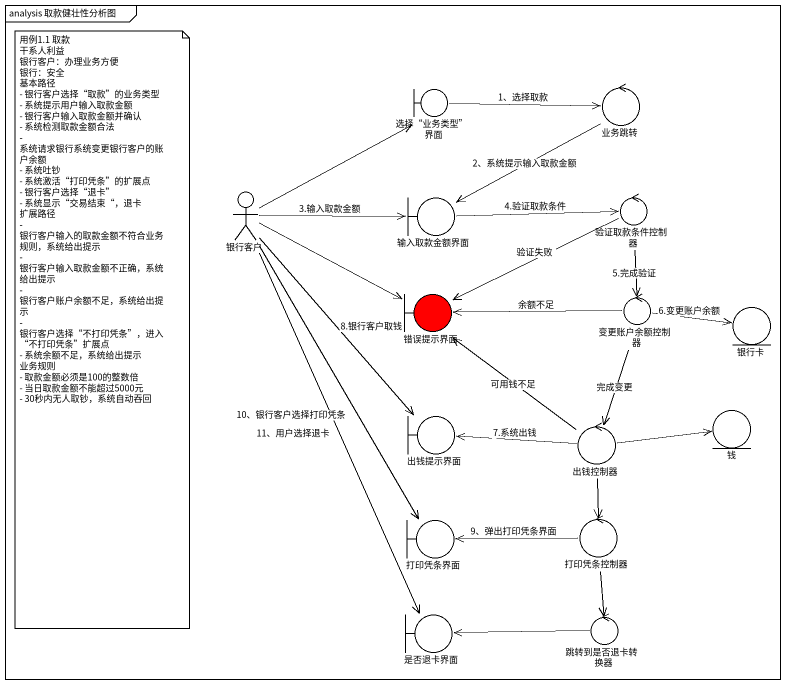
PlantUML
@startuml
mainframe analysis 取款健壮性分析图
boundary "选择“业务类型”界面" as 选择_业务类型_界面
control 业务跳转
actor 银行客户
boundary 输入取款金额界面
control 验证取款条件控制器
boundary 错误提示界面 #FF0000
control 变更账户余额控制器
entity 银行卡
boundary 出钱提示界面
control 出钱控制器
entity 钱
boundary 打印凭条界面
control 打印凭条控制器
boundary 是否退卡界面
control 跳转到是否退卡转换器
选择_业务类型_界面 -right-> 业务跳转 : 1、选择取款
业务跳转 -left-> 输入取款金额界面 : 2、系统提示输入取款金额
银行客户 -up-> 选择_业务类型_界面
银行客户 -right-> 输入取款金额界面 : 3.输入取款金额
银行客户 -right-> 错误提示界面
银行客户 --> 出钱提示界面 : 8.银行客户取钱
银行客户 --> 打印凭条界面 : 10、银行客户选择打印凭条
银行客户 --> 是否退卡界面 : 11、用户选择退卡
输入取款金额界面 -right-> 验证取款条件控制器 : 4.验证取款条件
验证取款条件控制器 -left-> 错误提示界面 : 验证失败
验证取款条件控制器 --> 变更账户余额控制器 : 5.完成验证
变更账户余额控制器 -left-> 错误提示界面 : 余额不足
变更账户余额控制器 -right-> 银行卡 : 6.变更账户余额
变更账户余额控制器 --> 出钱控制器 : 完成变更
出钱控制器 -up-> 错误提示界面 : 可用钱不足
出钱控制器 -left-> 出钱提示界面 : 7.系统出钱
出钱控制器 -right-> 钱
出钱控制器 --> 打印凭条控制器
打印凭条控制器 -left-> 打印凭条界面 : 9、弹出打印凭条界面
打印凭条控制器 --> 跳转到是否退卡转换器
跳转到是否退卡转换器 -left-> 是否退卡界面
note as N1
  用例1.1 取款
  干系人利益
  银行客户：办理业务方便
  银行：安全
  基本路径
  - 银行客户选择“取款”的业务类型
  - 系统提示用户输入取款金额
  - 银行客户输入取款金额并确认
  - 系统检测取款金额合法
  - 系统请求银行系统变更银行客户的账户余额
  - 系统吐钞
  - 系统激活“打印凭条”的扩展点
  - 银行客户选择“退卡”
  - 系统显示“交易结束“，退卡
  扩展路径
  - 银行客户输入的取款金额不符合业务规则，系统给出提示
  - 银行客户输入取款金额不正确，系统给出提示
  - 银行客户账户余额不足，系统给出提示
  - 银行客户选择“不打印凭条”，进入“不打印凭条”扩展点
  - 系统余额不足，系统给出提示
  业务规则
  - 取款金额必须是100的整数倍
  - 当日取款金额不能超过5000元
  - 30秒内无人取钞，系统自动吞回
end note
@enduml
